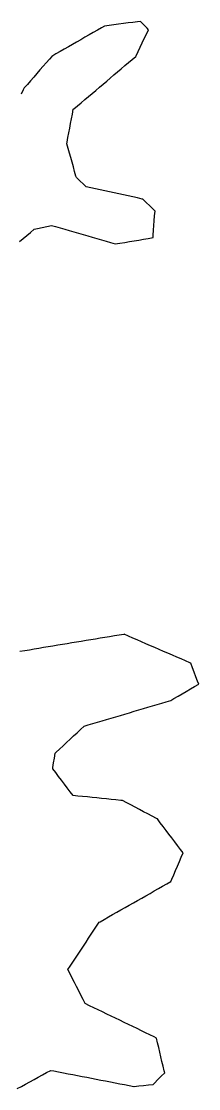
# Model space of a CAD drawing. Header units: millimetres. Extents: x 165 to 2352, y 1753 to 3323.
# Drawn here: x 1281 to 1318.1, y 2938 to 3160.7 of the extents above; entities that cross this region are included whole.
import ezdxf

# ---------------------------------------------------------------- set-up
doc = ezdxf.new("R2010")
doc.units = ezdxf.units.MM
doc.layers.add('ALL_ISLANDS', color=7, linetype='Continuous')
doc.layers.add('OUTLINE_ISLAND_01', color=7, linetype='Continuous')

msp = doc.modelspace()

# ---------------------------------------------------------------- linework, layer by layer
at = {"layer": 'ALL_ISLANDS'}
for points in [[(1280.6271, 3114.774), (1281.4009, 3115.4073), (1282.1748, 3116.0406), (1282.9487, 3116.6739), (1283.7226, 3117.3073), (1284.4102, 3117.4645), (1285.385, 3117.6873), (1286.3598, 3117.9102), (1287.3347, 3118.1331), (1288.1534, 3117.8938), (1289.1132, 3117.6132), (1290.0731, 3117.3326), (1291.0329, 3117.052), (1291.9927, 3116.7715), (1292.9525, 3116.4909), (1293.9124, 3116.2103), (1294.8722, 3115.9297), (1295.832, 3115.6491), (1296.7919, 3115.3685), (1297.7517, 3115.088), (1298.7115, 3114.8074), (1299.6713, 3114.5268), (1300.6312, 3114.2462), (1300.6349, 3114.2468), (1301.6211, 3114.4123), (1302.6073, 3114.5777), (1303.5936, 3114.7431), (1304.5798, 3114.9086), (1305.566, 3115.074), (1306.5522, 3115.2394), (1307.5384, 3115.4049), (1308.5247, 3115.5703), (1308.5657, 3116.1091), (1308.6416, 3117.1062), (1308.7175, 3118.1034), (1308.7934, 3119.1005), (1308.8693, 3120.0976), (1308.9452, 3121.0947), (1308.5408, 3121.4939), (1307.8291, 3122.1964), (1307.1174, 3122.8988), (1306.4057, 3123.6013), (1306.2789, 3123.629), (1305.3019, 3123.8422), (1304.3249, 3124.0553), (1303.3479, 3124.2685), (1302.3708, 3124.4816), (1301.3938, 3124.6948), (1300.4168, 3124.9079), (1299.4398, 3125.1211), (1298.4628, 3125.3342), (1297.4858, 3125.5474), (1296.5087, 3125.7606), (1295.5317, 3125.9737), (1294.5547, 3126.1869), (1293.9683, 3126.739), (1293.2402, 3127.4245), (1292.5121, 3128.1099), (1292.4263, 3128.4127), (1292.1538, 3129.3749), (1291.8813, 3130.337), (1291.6088, 3131.2992), (1291.3363, 3132.2613), (1291.0638, 3133.2235), (1290.7913, 3134.1857), (1290.5189, 3135.1478), (1290.5772, 3135.4619), (1290.7598, 3136.4451), (1290.9424, 3137.4283), (1291.125, 3138.4115), (1291.3076, 3139.3946), (1291.4902, 3140.3778), (1291.6728, 3141.361), (1291.8554, 3142.3442), (1291.9599, 3142.4322), (1292.7246, 3143.0767), (1293.4892, 3143.7211), (1294.2539, 3144.3655), (1295.0186, 3145.01), (1295.7832, 3145.6544), (1296.5479, 3146.2988), (1297.3126, 3146.9432), (1298.0772, 3147.5877), (1298.8419, 3148.2321), (1299.6066, 3148.8765), (1300.3712, 3149.5209), (1301.1359, 3150.1654), (1301.9006, 3150.8098), (1302.6652, 3151.4542), (1303.4299, 3152.0986), (1304.1946, 3152.7431), (1304.9592, 3153.3875), (1305.0174, 3153.5123), (1305.4399, 3154.4187), (1305.8624, 3155.325), (1306.2849, 3156.2314), (1306.7074, 3157.1378), (1307.1299, 3158.0441), (1307.5525, 3158.9505), (1307.2715, 3159.2479), (1306.5848, 3159.9748), (1305.8981, 3160.7017), (1305.3104, 3160.6232), (1304.3192, 3160.4907), (1303.328, 3160.3582), (1302.3369, 3160.2257), (1301.3457, 3160.0932), (1300.3545, 3159.9607), (1299.3633, 3159.8282), (1298.3721, 3159.6957), (1297.7775, 3159.3555), (1296.9095, 3158.8589), (1296.0415, 3158.3623), (1295.1735, 3157.8658), (1294.3055, 3157.3692), (1293.4375, 3156.8726), (1292.5694, 3156.3761), (1291.7014, 3155.8795), (1290.8334, 3155.383), (1289.9654, 3154.8864), (1289.0974, 3154.3898), (1288.2294, 3153.8933), (1287.3614, 3153.3967), (1286.8711, 3152.8329), (1286.2149, 3152.0783), (1285.5586, 3151.3238), (1284.9024, 3150.5692), (1284.2462, 3149.8146), (1283.59, 3149.0601), (1282.9337, 3148.3055), (1282.2775, 3147.551), (1281.6213, 3146.7964), (1281.421, 3146.3887), (1280.9801, 3145.4911)], [(1280.1508, 2937.9834), (1281.0294, 2938.461), (1281.9079, 2938.9386), (1282.7865, 2939.4163), (1283.665, 2939.8939), (1284.5436, 2940.3715), (1285.4221, 2940.8492), (1286.3007, 2941.3268), (1287.1793, 2941.8044), (1287.8272, 2941.6791), (1288.809, 2941.4893), (1289.7908, 2941.2995), (1290.7727, 2941.1096), (1291.7545, 2940.9198), (1292.7363, 2940.7299), (1293.7181, 2940.5401), (1294.6999, 2940.3502), (1295.6817, 2940.1604), (1296.6635, 2939.9706), (1297.6454, 2939.7807), (1298.6272, 2939.5909), (1299.609, 2939.401), (1300.5908, 2939.2112), (1301.5726, 2939.0213), (1302.5544, 2938.8315), (1303.5362, 2938.6416), (1304.5181, 2938.4518), (1304.568, 2938.4571), (1305.5624, 2938.5628), (1306.5568, 2938.6684), (1307.5512, 2938.7741), (1308.5456, 2938.8797), (1308.8275, 2939.1583), (1309.5388, 2939.8612), (1310.2501, 2940.5641), (1310.9614, 2941.267), (1310.8514, 2941.7368), (1310.6234, 2942.7104), (1310.3955, 2943.6841), (1310.1675, 2944.6578), (1309.9395, 2945.6314), (1309.7116, 2946.6051), (1309.4836, 2947.5788), (1309.2557, 2948.5525), (1308.789, 2948.7777), (1307.8884, 2949.2124), (1306.9879, 2949.6471), (1306.0873, 2950.0818), (1305.1867, 2950.5165), (1304.2862, 2950.9512), (1303.3856, 2951.3859), (1302.485, 2951.8206), (1301.5844, 2952.2554), (1300.6839, 2952.6901), (1299.7833, 2953.1248), (1298.8827, 2953.5595), (1297.9821, 2953.9942), (1297.0816, 2954.4289), (1296.181, 2954.8636), (1295.2804, 2955.2983), (1294.3799, 2955.733), (1293.931, 2956.6076), (1293.4744, 2957.4973), (1293.0178, 2958.387), (1292.5612, 2959.2767), (1292.1046, 2960.1663), (1291.6481, 2961.056), (1291.1915, 2961.9457), (1290.7349, 2962.8354), (1291.2082, 2963.5493), (1291.7608, 2964.3828), (1292.3134, 2965.2162), (1292.866, 2966.0497), (1293.4185, 2966.8832), (1293.9711, 2967.7166), (1294.5237, 2968.5501), (1295.0763, 2969.3835), (1295.6289, 2970.217), (1296.1815, 2971.0505), (1296.734, 2971.8839), (1297.2866, 2972.7174), (1297.468, 2972.8202), (1298.3379, 2973.3133), (1299.2079, 2973.8065), (1300.0778, 2974.2996), (1300.9478, 2974.7928), (1301.8177, 2975.2859), (1302.6877, 2975.779), (1303.5576, 2976.2722), (1304.4276, 2976.7653), (1305.2975, 2977.2585), (1306.1675, 2977.7516), (1307.0374, 2978.2448), (1307.9073, 2978.7379), (1308.7773, 2979.2311), (1309.6472, 2979.7242), (1310.5172, 2980.2173), (1311.3871, 2980.7105), (1312.2571, 2981.2036), (1312.4612, 2981.6837), (1312.8525, 2982.604), (1313.2437, 2983.5243), (1313.635, 2984.4446), (1314.0263, 2985.3648), (1314.4176, 2986.2851), (1314.8088, 2987.2054), (1314.278, 2987.9038), (1313.6729, 2988.6999), (1313.0678, 2989.496), (1312.4627, 2990.2922), (1311.8576, 2991.0883), (1311.2525, 2991.8845), (1310.6474, 2992.6806), (1310.0422, 2993.4767), (1309.4371, 2994.2729), (1309.2237, 2994.3852), (1308.3388, 2994.851), (1307.4539, 2995.3167), (1306.5689, 2995.7824), (1305.684, 2996.2482), (1304.7991, 2996.7139), (1303.9142, 2997.1796), (1303.0292, 2997.6454), (1302.1443, 2998.1111), (1301.7755, 2998.1481), (1300.7805, 2998.2478), (1299.7855, 2998.3475), (1298.7905, 2998.4472), (1297.7955, 2998.5469), (1296.8005, 2998.6466), (1295.8054, 2998.7463), (1294.8104, 2998.846), (1293.8154, 2998.9457), (1292.8204, 2999.0454), (1291.8254, 2999.1451), (1291.8212, 2999.1506), (1291.2151, 2999.946), (1290.609, 3000.7414), (1290.0029, 3001.5368), (1289.3968, 3002.3322), (1288.7907, 3003.1275), (1288.1846, 3003.9229), (1287.5785, 3004.7183), (1287.6187, 3004.9953), (1287.7625, 3005.9849), (1287.9063, 3006.9745), (1288.0501, 3007.9641), (1288.2743, 3008.1729), (1289.006, 3008.8545), (1289.7378, 3009.5361), (1290.4695, 3010.2177), (1291.2012, 3010.8993), (1291.9329, 3011.5809), (1292.6647, 3012.2625), (1293.3964, 3012.9441), (1294.1281, 3013.6257), (1294.9972, 3013.8829), (1295.9561, 3014.1667), (1296.915, 3014.4505), (1297.8739, 3014.7343), (1298.8328, 3015.0181), (1299.7916, 3015.3018), (1300.7505, 3015.5856), (1301.7094, 3015.8694), (1302.6683, 3016.1532), (1303.6272, 3016.4369), (1304.5861, 3016.7207), (1305.545, 3017.0045), (1306.5039, 3017.2883), (1307.4628, 3017.5721), (1308.4217, 3017.8558), (1309.3805, 3018.1396), (1310.3394, 3018.4234), (1311.2983, 3018.7072), (1312.2572, 3018.9909), (1312.8964, 3019.3666), (1313.7585, 3019.8733), (1314.6206, 3020.38), (1315.4828, 3020.8867), (1316.3449, 3021.3934), (1317.207, 3021.9001), (1318.0692, 3022.4068), (1317.8491, 3023.0021), (1317.5025, 3023.9401), (1317.1558, 3024.8781), (1316.8091, 3025.8161), (1316.4625, 3026.7541), (1316.2381, 3026.8509), (1315.3199, 3027.2472), (1314.4018, 3027.6434), (1313.4836, 3028.0397), (1312.5655, 3028.4359), (1311.6473, 3028.8322), (1310.7292, 3029.2284), (1309.8111, 3029.6247), (1308.8929, 3030.0209), (1307.9748, 3030.4172), (1307.0566, 3030.8134), (1306.1385, 3031.2097), (1305.2203, 3031.6059), (1304.3022, 3032.0022), (1303.3841, 3032.3984), (1302.4659, 3032.7947), (1302.4234, 3032.7876), (1301.4368, 3032.6242), (1300.4503, 3032.4607), (1299.4637, 3032.2972), (1298.4772, 3032.1338), (1297.4906, 3031.9703), (1296.5041, 3031.8069), (1295.5175, 3031.6434), (1294.531, 3031.4799), (1293.5444, 3031.3165), (1292.5579, 3031.153), (1291.5713, 3030.9896), (1290.5848, 3030.8261), (1289.5982, 3030.6626), (1288.6117, 3030.4992), (1287.6251, 3030.3357), (1286.6386, 3030.1723), (1285.652, 3030.0088), (1284.6655, 3029.8453), (1283.6789, 3029.6819), (1282.6924, 3029.5184), (1281.7058, 3029.355), (1280.7193, 3029.1915)]]:
    msp.add_lwpolyline(points, dxfattribs=at)
at = {"layer": 'OUTLINE_ISLAND_01'}
for points in [[(1280.6271, 3114.774), (1281.4009, 3115.4073), (1282.1748, 3116.0406), (1282.9487, 3116.6739), (1283.7226, 3117.3073), (1284.4102, 3117.4645), (1285.385, 3117.6873), (1286.3598, 3117.9102), (1287.3347, 3118.1331), (1288.1534, 3117.8938), (1289.1132, 3117.6132), (1290.0731, 3117.3326), (1291.0329, 3117.052), (1291.9927, 3116.7715), (1292.9525, 3116.4909), (1293.9124, 3116.2103), (1294.8722, 3115.9297), (1295.832, 3115.6491), (1296.7919, 3115.3685), (1297.7517, 3115.088), (1298.7115, 3114.8074), (1299.6713, 3114.5268), (1300.6312, 3114.2462), (1300.6349, 3114.2468), (1301.6211, 3114.4123), (1302.6073, 3114.5777), (1303.5936, 3114.7431), (1304.5798, 3114.9086), (1305.566, 3115.074), (1306.5522, 3115.2394), (1307.5384, 3115.4049), (1308.5247, 3115.5703), (1308.5657, 3116.1091), (1308.6416, 3117.1062), (1308.7175, 3118.1034), (1308.7934, 3119.1005), (1308.8693, 3120.0976), (1308.9452, 3121.0947), (1308.5408, 3121.4939), (1307.8291, 3122.1964), (1307.1174, 3122.8988), (1306.4057, 3123.6013), (1306.2789, 3123.629), (1305.3019, 3123.8422), (1304.3249, 3124.0553), (1303.3479, 3124.2685), (1302.3708, 3124.4816), (1301.3938, 3124.6948), (1300.4168, 3124.9079), (1299.4398, 3125.1211), (1298.4628, 3125.3342), (1297.4858, 3125.5474), (1296.5087, 3125.7606), (1295.5317, 3125.9737), (1294.5547, 3126.1869), (1293.9683, 3126.739), (1293.2402, 3127.4245), (1292.5121, 3128.1099), (1292.4263, 3128.4127), (1292.1538, 3129.3749), (1291.8813, 3130.337), (1291.6088, 3131.2992), (1291.3363, 3132.2613), (1291.0638, 3133.2235), (1290.7913, 3134.1857), (1290.5189, 3135.1478), (1290.5772, 3135.4619), (1290.7598, 3136.4451), (1290.9424, 3137.4283), (1291.125, 3138.4115), (1291.3076, 3139.3946), (1291.4902, 3140.3778), (1291.6728, 3141.361), (1291.8554, 3142.3442), (1291.9599, 3142.4322), (1292.7246, 3143.0767), (1293.4892, 3143.7211), (1294.2539, 3144.3655), (1295.0186, 3145.01), (1295.7832, 3145.6544), (1296.5479, 3146.2988), (1297.3126, 3146.9432), (1298.0772, 3147.5877), (1298.8419, 3148.2321), (1299.6066, 3148.8765), (1300.3712, 3149.5209), (1301.1359, 3150.1654), (1301.9006, 3150.8098), (1302.6652, 3151.4542), (1303.4299, 3152.0986), (1304.1946, 3152.7431), (1304.9592, 3153.3875), (1305.0174, 3153.5123), (1305.4399, 3154.4187), (1305.8624, 3155.325), (1306.2849, 3156.2314), (1306.7074, 3157.1378), (1307.1299, 3158.0441), (1307.5525, 3158.9505), (1307.2715, 3159.2479), (1306.5848, 3159.9748), (1305.8981, 3160.7017), (1305.3104, 3160.6232), (1304.3192, 3160.4907), (1303.328, 3160.3582), (1302.3369, 3160.2257), (1301.3457, 3160.0932), (1300.3545, 3159.9607), (1299.3633, 3159.8282), (1298.3721, 3159.6957), (1297.7775, 3159.3555), (1296.9095, 3158.8589), (1296.0415, 3158.3623), (1295.1735, 3157.8658), (1294.3055, 3157.3692), (1293.4375, 3156.8726), (1292.5694, 3156.3761), (1291.7014, 3155.8795), (1290.8334, 3155.383), (1289.9654, 3154.8864), (1289.0974, 3154.3898), (1288.2294, 3153.8933), (1287.3614, 3153.3967), (1286.8711, 3152.8329), (1286.2149, 3152.0783), (1285.5586, 3151.3238), (1284.9024, 3150.5692), (1284.2462, 3149.8146), (1283.59, 3149.0601), (1282.9337, 3148.3055), (1282.2775, 3147.551), (1281.6213, 3146.7964), (1281.421, 3146.3887), (1280.9801, 3145.4911)], [(1280.1508, 2937.9834), (1281.0294, 2938.461), (1281.9079, 2938.9386), (1282.7865, 2939.4163), (1283.665, 2939.8939), (1284.5436, 2940.3715), (1285.4221, 2940.8492), (1286.3007, 2941.3268), (1287.1793, 2941.8044), (1287.8272, 2941.6791), (1288.809, 2941.4893), (1289.7908, 2941.2995), (1290.7727, 2941.1096), (1291.7545, 2940.9198), (1292.7363, 2940.7299), (1293.7181, 2940.5401), (1294.6999, 2940.3502), (1295.6817, 2940.1604), (1296.6635, 2939.9706), (1297.6454, 2939.7807), (1298.6272, 2939.5909), (1299.609, 2939.401), (1300.5908, 2939.2112), (1301.5726, 2939.0213), (1302.5544, 2938.8315), (1303.5362, 2938.6416), (1304.5181, 2938.4518), (1304.568, 2938.4571), (1305.5624, 2938.5628), (1306.5568, 2938.6684), (1307.5512, 2938.7741), (1308.5456, 2938.8797), (1308.8275, 2939.1583), (1309.5388, 2939.8612), (1310.2501, 2940.5641), (1310.9614, 2941.267), (1310.8514, 2941.7368), (1310.6234, 2942.7104), (1310.3955, 2943.6841), (1310.1675, 2944.6578), (1309.9395, 2945.6314), (1309.7116, 2946.6051), (1309.4836, 2947.5788), (1309.2557, 2948.5525), (1308.789, 2948.7777), (1307.8884, 2949.2124), (1306.9879, 2949.6471), (1306.0873, 2950.0818), (1305.1867, 2950.5165), (1304.2862, 2950.9512), (1303.3856, 2951.3859), (1302.485, 2951.8206), (1301.5844, 2952.2554), (1300.6839, 2952.6901), (1299.7833, 2953.1248), (1298.8827, 2953.5595), (1297.9821, 2953.9942), (1297.0816, 2954.4289), (1296.181, 2954.8636), (1295.2804, 2955.2983), (1294.3799, 2955.733), (1293.931, 2956.6076), (1293.4744, 2957.4973), (1293.0178, 2958.387), (1292.5612, 2959.2767), (1292.1046, 2960.1663), (1291.6481, 2961.056), (1291.1915, 2961.9457), (1290.7349, 2962.8354), (1291.2082, 2963.5493), (1291.7608, 2964.3828), (1292.3134, 2965.2162), (1292.866, 2966.0497), (1293.4185, 2966.8832), (1293.9711, 2967.7166), (1294.5237, 2968.5501), (1295.0763, 2969.3835), (1295.6289, 2970.217), (1296.1815, 2971.0505), (1296.734, 2971.8839), (1297.2866, 2972.7174), (1297.468, 2972.8202), (1298.3379, 2973.3133), (1299.2079, 2973.8065), (1300.0778, 2974.2996), (1300.9478, 2974.7928), (1301.8177, 2975.2859), (1302.6877, 2975.779), (1303.5576, 2976.2722), (1304.4276, 2976.7653), (1305.2975, 2977.2585), (1306.1675, 2977.7516), (1307.0374, 2978.2448), (1307.9073, 2978.7379), (1308.7773, 2979.2311), (1309.6472, 2979.7242), (1310.5172, 2980.2173), (1311.3871, 2980.7105), (1312.2571, 2981.2036), (1312.4612, 2981.6837), (1312.8525, 2982.604), (1313.2437, 2983.5243), (1313.635, 2984.4446), (1314.0263, 2985.3648), (1314.4176, 2986.2851), (1314.8088, 2987.2054), (1314.278, 2987.9038), (1313.6729, 2988.6999), (1313.0678, 2989.496), (1312.4627, 2990.2922), (1311.8576, 2991.0883), (1311.2525, 2991.8845), (1310.6474, 2992.6806), (1310.0422, 2993.4767), (1309.4371, 2994.2729), (1309.2237, 2994.3852), (1308.3388, 2994.851), (1307.4539, 2995.3167), (1306.5689, 2995.7824), (1305.684, 2996.2482), (1304.7991, 2996.7139), (1303.9142, 2997.1796), (1303.0292, 2997.6454), (1302.1443, 2998.1111), (1301.7755, 2998.1481), (1300.7805, 2998.2478), (1299.7855, 2998.3475), (1298.7905, 2998.4472), (1297.7955, 2998.5469), (1296.8005, 2998.6466), (1295.8054, 2998.7463), (1294.8104, 2998.846), (1293.8154, 2998.9457), (1292.8204, 2999.0454), (1291.8254, 2999.1451), (1291.8212, 2999.1506), (1291.2151, 2999.946), (1290.609, 3000.7414), (1290.0029, 3001.5368), (1289.3968, 3002.3322), (1288.7907, 3003.1275), (1288.1846, 3003.9229), (1287.5785, 3004.7183), (1287.6187, 3004.9953), (1287.7625, 3005.9849), (1287.9063, 3006.9745), (1288.0501, 3007.9641), (1288.2743, 3008.1729), (1289.006, 3008.8545), (1289.7378, 3009.5361), (1290.4695, 3010.2177), (1291.2012, 3010.8993), (1291.9329, 3011.5809), (1292.6647, 3012.2625), (1293.3964, 3012.9441), (1294.1281, 3013.6257), (1294.9972, 3013.8829), (1295.9561, 3014.1667), (1296.915, 3014.4505), (1297.8739, 3014.7343), (1298.8328, 3015.0181), (1299.7916, 3015.3018), (1300.7505, 3015.5856), (1301.7094, 3015.8694), (1302.6683, 3016.1532), (1303.6272, 3016.4369), (1304.5861, 3016.7207), (1305.545, 3017.0045), (1306.5039, 3017.2883), (1307.4628, 3017.5721), (1308.4217, 3017.8558), (1309.3805, 3018.1396), (1310.3394, 3018.4234), (1311.2983, 3018.7072), (1312.2572, 3018.9909), (1312.8964, 3019.3666), (1313.7585, 3019.8733), (1314.6206, 3020.38), (1315.4828, 3020.8867), (1316.3449, 3021.3934), (1317.207, 3021.9001), (1318.0692, 3022.4068), (1317.8491, 3023.0021), (1317.5025, 3023.9401), (1317.1558, 3024.8781), (1316.8091, 3025.8161), (1316.4625, 3026.7541), (1316.2381, 3026.8509), (1315.3199, 3027.2472), (1314.4018, 3027.6434), (1313.4836, 3028.0397), (1312.5655, 3028.4359), (1311.6473, 3028.8322), (1310.7292, 3029.2284), (1309.8111, 3029.6247), (1308.8929, 3030.0209), (1307.9748, 3030.4172), (1307.0566, 3030.8134), (1306.1385, 3031.2097), (1305.2203, 3031.6059), (1304.3022, 3032.0022), (1303.3841, 3032.3984), (1302.4659, 3032.7947), (1302.4234, 3032.7876), (1301.4368, 3032.6242), (1300.4503, 3032.4607), (1299.4637, 3032.2972), (1298.4772, 3032.1338), (1297.4906, 3031.9703), (1296.5041, 3031.8069), (1295.5175, 3031.6434), (1294.531, 3031.4799), (1293.5444, 3031.3165), (1292.5579, 3031.153), (1291.5713, 3030.9896), (1290.5848, 3030.8261), (1289.5982, 3030.6626), (1288.6117, 3030.4992), (1287.6251, 3030.3357), (1286.6386, 3030.1723), (1285.652, 3030.0088), (1284.6655, 3029.8453), (1283.6789, 3029.6819), (1282.6924, 3029.5184), (1281.7058, 3029.355), (1280.7193, 3029.1915)]]:
    msp.add_lwpolyline(points, dxfattribs=at)

doc.saveas('drawing.dxf')
